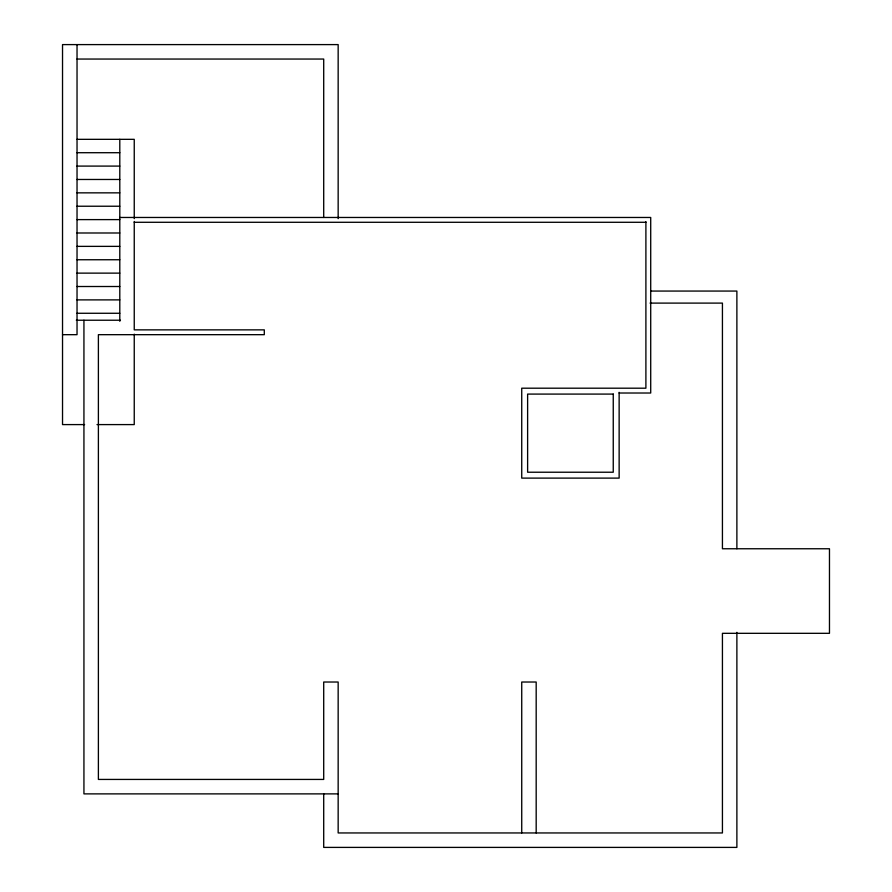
<?xml version="1.0" encoding="UTF-8"?>
<svg xmlns="http://www.w3.org/2000/svg" width="892" height="892" viewBox="0 0 892 892"><rect width="100%" height="100%" fill="white"/><g stroke="black" fill="none" stroke-linecap="round" stroke-linejoin="round"><path stroke-width="1.34" d="M77.035 59.05L323.707 59.05L323.707 217.47M76.98 139.33L134.246 139.33L134.246 218.651M76.98 152.71L119.796 152.71M76.98 166.09L119.796 166.09M76.98 179.47L119.796 179.47M76.98 192.85L119.796 192.85M76.98 206.23L119.796 206.23M119.796 217.47L650.714 217.47L650.714 393.015L619.137 393.015M76.98 219.61L119.796 219.61M134.246 222.286L645.919 222.286M76.98 232.99L119.796 232.99M76.98 246.37L119.796 246.37M76.98 259.75L119.796 259.75M76.98 273.13L119.796 273.13M76.98 286.51L119.796 286.51M650.714 291.06L736.881 291.06L736.881 548.77M76.98 299.89L119.796 299.89M650.067 303.102L722.431 303.102L722.431 548.758L829.471 548.758L829.471 633.32L722.431 633.32L722.431 832.95L338.157 832.95L338.157 682.023L323.707 682.023L323.707 779.43L98.388 779.43L98.388 334.678L264.3 334.678L264.3 329.862L134.246 329.862L134.246 221.428M76.98 313.27L119.796 313.27M76.322 320.228L120.453 320.228M62.529 334.678L77.035 334.678L77.035 44.6M84.595 424.592L62.529 424.592L62.529 44.6L338.157 44.6L338.157 218.651M97.005 424.592L134.246 424.592L134.246 334.143M338.157 793.88L83.937 793.88L83.937 320.228M736.881 632.35L736.881 847.4L323.707 847.4L323.707 793.88M645.897 221.617L645.897 388.198L521.731 388.198L521.731 478.112L619.137 478.112L619.137 392.346M536.181 832.95L536.181 682.023L521.731 682.023L521.731 832.95M119.796 139.33L119.796 321.298M613.25 394.086L527.618 394.086L527.618 472.225L613.25 472.225L613.25 394.086"/></g></svg>
